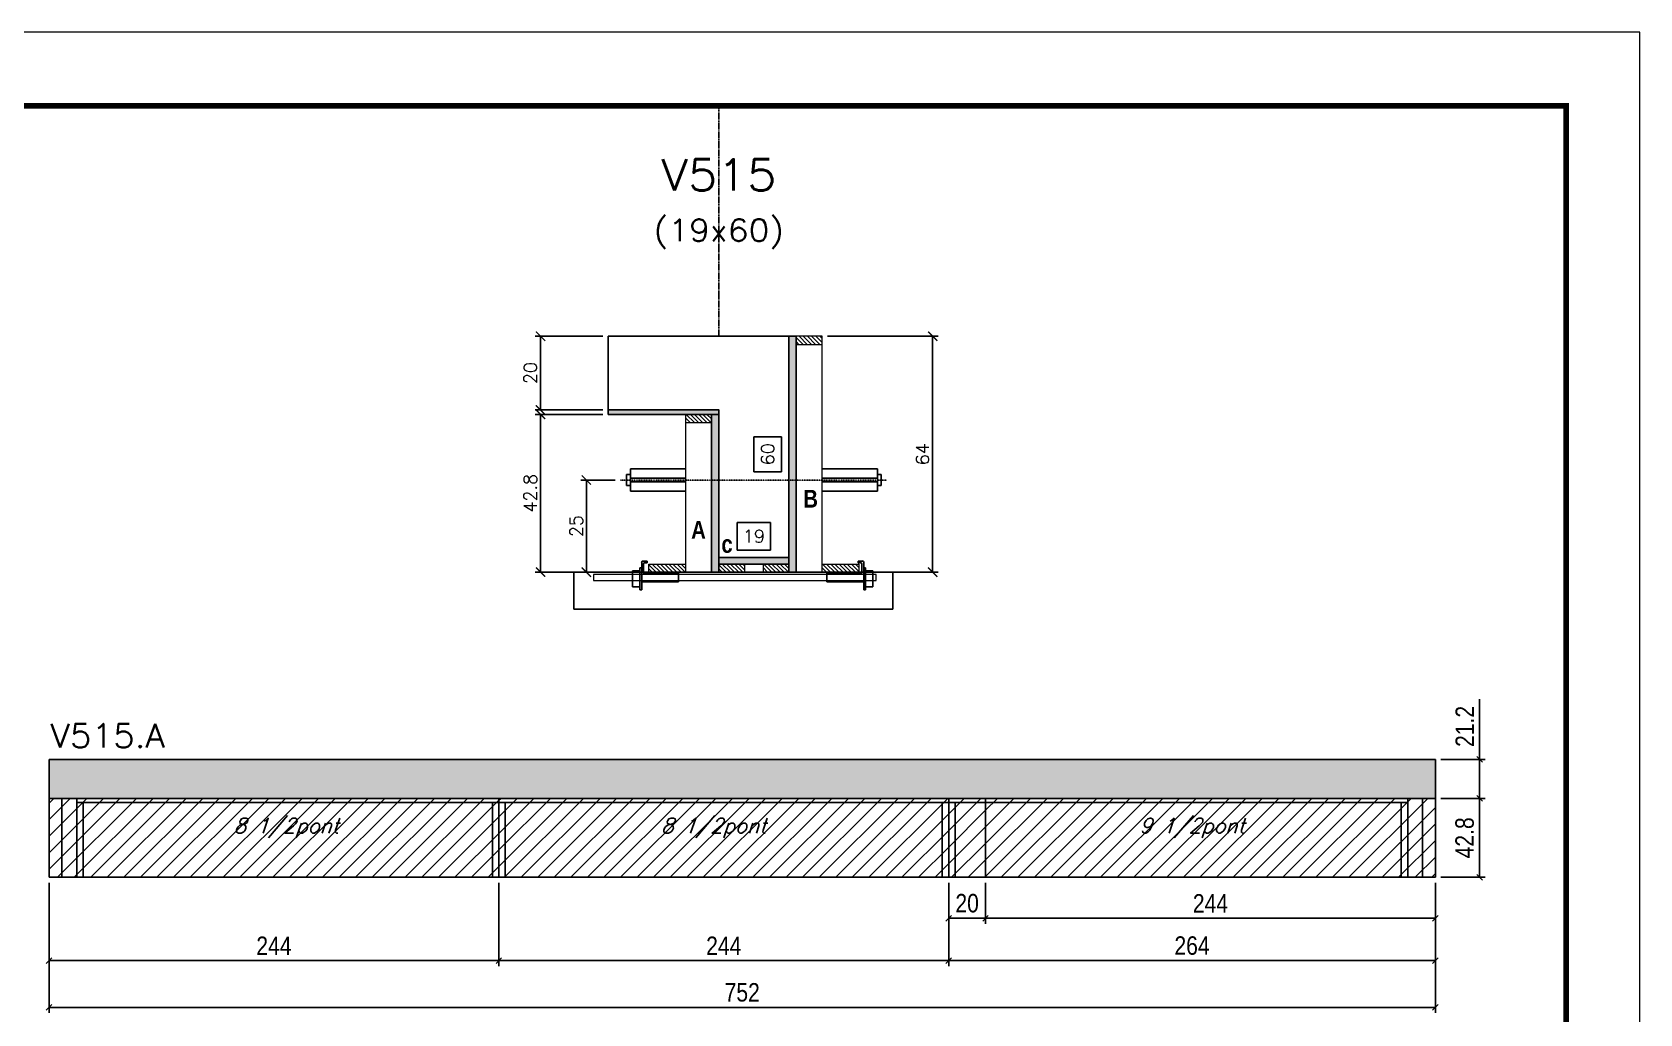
# Model space of a CAD drawing. Extents: x -21493 to -15213, y -12134 to 11887.
# Drawn here: x -19282 to -18410, y 5612 to 6144 of the extents above; entities that cross this region are included whole.
import ezdxf
from ezdxf.enums import TextEntityAlignment as Align

# ---------------------------------------------------------------- set-up
doc = ezdxf.new("R2010")
doc.units = 0
doc.linetypes.add('DASHED', pattern=[0.75, 0.5, -0.25])
doc.linetypes.add('HIDDEN', pattern=[0.375, 0.25, -0.125])
for name, color, linetype in [('barrote', 251, 'Continuous'), ('COTA', 241, 'Continuous'), ('Cota Seção (2x)', 4, 'Continuous'), ('detalhes', 4, 'Continuous'), ('Painéis', 200, 'Continuous'), ('presilha', 1, 'Continuous'), ('Reaproveitamento', 251, 'Continuous'), ('SARR_2.2x7', 40, 'Continuous'), ('SARR_3.5x7', 81, 'Continuous'), ('TENSOR', 3, 'Continuous'), ('texto', 7, 'Continuous'), ('Texto de Titulo', 7, 'Continuous'), ('Texto Qtd Sarr', 242, 'Continuous')]:
    doc.layers.add(name, color=color, linetype=linetype)
for name, color, linetype, lineweight in [('CONCRETO', 251, 'Continuous', 25), ('Folhas', 255, 'Continuous', 9), ('Hachura', 251, 'Continuous', 9), ('Madeira', 126, 'Continuous', 18), ('SARRAFO DE PRESSAO', 251, 'DASHED', 9), ('SCO-___-LAJ', 2, 'Continuous', 0), ('Texto Seção', 7, 'Continuous', 15)]:
    doc.layers.add(name, color=color, linetype=linetype, lineweight=lineweight)
doc.styles.add('COTA TECNICA', font='techl___.ttf', dxfattribs={"height": 10})
doc.styles.add('REGUA-120', font='ROMANS.shx', dxfattribs={"height": 15})
doc.styles.add('Romans', font='romans.shx')
doc.styles.add('TECNICA', font='techb___.ttf', dxfattribs={"height": 10})
doc.dimstyles.new('Cota Seção (2x)', dxfattribs={"dimtxt": 7, "dimasz": 5, "dimexe": 3, "dimexo": 3, "dimgap": 2, "dimtad": 3, "dimdec": 1, "dimlfac": 0.5, "dimzin": 12, "dimdsep": 46, "dimtxsty": 'Romans', "dimblk": 'ARCHTICK', "dimcen": 0, "dimclrd": 4, "dimclre": 4, "dimclrt": 1, "dimadec": 1, "dimazin": 3, "dimtfac": 1, "dimtdec": 1, "dimtmove": 0, "dimatfit": 3, "dimldrblk": 'OBLIQUE', "dimfxl": 1, "dimtolj": 1, "dimtzin": 12, "dimarcsym": 0})
doc.dimstyles.new('Cota Seção interna', dxfattribs={"dimtxt": 7, "dimasz": 6, "dimexe": 0.18, "dimexo": 2, "dimgap": -4, "dimtad": 3, "dimdec": 1, "dimlfac": 0.5, "dimzin": 12, "dimdsep": 46, "dimtxsty": 'Romans', "dimblk": 'ARCHTICK', "dimcen": 0.09, "dimse1": 1, "dimse2": 1, "dimsd1": 1, "dimsd2": 1, "dimclrd": 180, "dimclre": 5, "dimclrt": 1, "dimadec": 0, "dimazin": 3, "dimtfac": 1, "dimtdec": 1, "dimtofl": 0, "dimtmove": 0, "dimatfit": 3, "dimldrblk": 'ARCHTICK', "dimfxl": 1, "dimtolj": 1, "dimtzin": 0, "dimarcsym": 0})
doc.dimstyles.new('PAINEL', dxfattribs={"dimtxt": 10, "dimasz": 3, "dimexe": 3, "dimexo": 3, "dimgap": 3, "dimtad": 1, "dimdec": 1, "dimzin": 12, "dimdsep": 46, "dimtxsty": 'COTA TECNICA', "dimblk1": 'OBLIQUE', "dimblk2": 'OBLIQUE', "dimsah": 1, "dimcen": 0.9, "dimclrd": 4, "dimclre": 4, "dimclrt": 240, "dimadec": 1, "dimazin": 3, "dimtfac": 1, "dimtdec": 1, "dimtmove": 0, "dimatfit": 3, "dimfxl": 1, "dimtolj": 1, "dimtzin": 12, "dimarcsym": 0})
pattern_1 = [(45, (-161732.8605, -27192.8424), (-4.49012806, 4.49012806), [])]

# ---------------------------------------------------------------- blocks, each defined once
blk = doc.blocks.new('_Oblique')
at = {"color": 0, "linetype": 'ByBlock', "lineweight": -2}
blk.add_line((-0.5, -0.5), (0.5, 0.5), dxfattribs=at)
blk = doc.blocks.new('*D126')
at = {"layer": 'COTA', "color": 4, "linetype": 'ByBlock', "lineweight": -2, "transparency": 16777216}
for p, q in [((-19272.81, 5682.79), (-19272.81, 5637.57)), ((-19028.81, 5682.79), (-19028.81, 5637.57)), ((-19272.81, 5640.57), (-19028.81, 5640.57))]:
    blk.add_line(p, q, dxfattribs=at)
at = {"layer": 'Defpoints', "color": 0, "linetype": 'ByBlock', "transparency": 16777216}
for p in [(-19272.81, 5685.79), (-19028.81, 5685.79), (-19028.81, 5640.57)]:
    blk.add_point(p, dxfattribs=at)
at = {"layer": 'COTA', "color": 4, "linetype": 'ByBlock', "lineweight": -2, "transparency": 16777216, "xscale": 3, "yscale": 3, "zscale": 3, "rotation": 180}
blk.add_blockref('_Oblique', (-19272.81, 5640.57), dxfattribs=at)
at = {"layer": 'COTA', "color": 4, "linetype": 'ByBlock', "lineweight": -2, "transparency": 16777216, "xscale": 3, "yscale": 3, "zscale": 3}
blk.add_blockref('_Oblique', (-19028.81, 5640.57), dxfattribs=at)
at = {"layer": 'COTA', "color": 240, "linetype": 'ByBlock', "transparency": 16777216, "insert": (-19150.81, 5648.64), "char_height": 10, "attachment_point": 5, "style": 'COTA TECNICA'}
blk.add_mtext('\\A1;244', dxfattribs=at)
blk = doc.blocks.new('*D127')
at = {"layer": 'COTA', "color": 4, "linetype": 'ByBlock', "lineweight": -2, "transparency": 16777216}
for p, q in [((-19028.81, 5682.79), (-19028.81, 5637.57)), ((-18784.81, 5682.79), (-18784.81, 5637.57)), ((-19028.81, 5640.57), (-18784.81, 5640.57))]:
    blk.add_line(p, q, dxfattribs=at)
at = {"layer": 'Defpoints', "color": 0, "linetype": 'ByBlock', "transparency": 16777216}
for p in [(-19028.81, 5685.79), (-18784.81, 5685.79), (-18784.81, 5640.57)]:
    blk.add_point(p, dxfattribs=at)
at = {"layer": 'COTA', "color": 4, "linetype": 'ByBlock', "lineweight": -2, "transparency": 16777216, "xscale": 3, "yscale": 3, "zscale": 3, "rotation": 180}
blk.add_blockref('_Oblique', (-19028.81, 5640.57), dxfattribs=at)
at = {"layer": 'COTA', "color": 4, "linetype": 'ByBlock', "lineweight": -2, "transparency": 16777216, "xscale": 3, "yscale": 3, "zscale": 3}
blk.add_blockref('_Oblique', (-18784.81, 5640.57), dxfattribs=at)
at = {"layer": 'COTA', "color": 240, "linetype": 'ByBlock', "transparency": 16777216, "insert": (-18906.81, 5648.64), "char_height": 10, "attachment_point": 5, "style": 'COTA TECNICA'}
blk.add_mtext('\\A1;244', dxfattribs=at)
blk = doc.blocks.new('*D128')
at = {"layer": 'COTA', "color": 4, "linetype": 'ByBlock', "lineweight": -2, "transparency": 16777216}
for p, q in [((-18784.81, 5682.79), (-18784.81, 5637.57)), ((-18520.81, 5682.79), (-18520.81, 5637.57)), ((-18520.81, 5640.57), (-18784.81, 5640.57))]:
    blk.add_line(p, q, dxfattribs=at)
at = {"layer": 'Defpoints', "color": 0, "linetype": 'ByBlock', "transparency": 16777216}
for p in [(-18784.81, 5685.79), (-18520.81, 5685.79), (-18784.81, 5640.57)]:
    blk.add_point(p, dxfattribs=at)
at = {"layer": 'COTA', "color": 4, "linetype": 'ByBlock', "lineweight": -2, "transparency": 16777216, "xscale": 3, "yscale": 3, "zscale": 3, "rotation": 180}
blk.add_blockref('_Oblique', (-18784.81, 5640.57), dxfattribs=at)
at = {"layer": 'COTA', "color": 4, "linetype": 'ByBlock', "lineweight": -2, "transparency": 16777216, "xscale": 3, "yscale": 3, "zscale": 3}
blk.add_blockref('_Oblique', (-18520.81, 5640.57), dxfattribs=at)
at = {"layer": 'COTA', "color": 240, "linetype": 'ByBlock', "transparency": 16777216, "insert": (-18652.81, 5648.67), "char_height": 10, "attachment_point": 5, "style": 'COTA TECNICA'}
blk.add_mtext('\\A1;264', dxfattribs=at)
blk = doc.blocks.new('*D129')
at = {"layer": 'COTA', "color": 4, "linetype": 'ByBlock', "lineweight": -2, "transparency": 16777216}
for p, q in [((-18764.81, 5682.79), (-18764.81, 5660.57)), ((-18520.81, 5682.79), (-18520.81, 5660.57)), ((-18520.81, 5663.57), (-18764.81, 5663.57))]:
    blk.add_line(p, q, dxfattribs=at)
at = {"layer": 'Defpoints', "color": 0, "linetype": 'ByBlock', "transparency": 16777216}
for p in [(-18764.81, 5685.79), (-18520.81, 5685.79), (-18764.81, 5663.57)]:
    blk.add_point(p, dxfattribs=at)
at = {"layer": 'COTA', "color": 4, "linetype": 'ByBlock', "lineweight": -2, "transparency": 16777216, "xscale": 3, "yscale": 3, "zscale": 3, "rotation": 180}
blk.add_blockref('_Oblique', (-18764.81, 5663.57), dxfattribs=at)
at = {"layer": 'COTA', "color": 4, "linetype": 'ByBlock', "lineweight": -2, "transparency": 16777216, "xscale": 3, "yscale": 3, "zscale": 3}
blk.add_blockref('_Oblique', (-18520.81, 5663.57), dxfattribs=at)
at = {"layer": 'COTA', "color": 240, "linetype": 'ByBlock', "transparency": 16777216, "insert": (-18642.81, 5671.65), "char_height": 10, "attachment_point": 5, "style": 'COTA TECNICA'}
blk.add_mtext('\\A1;244', dxfattribs=at)
blk = doc.blocks.new('*D130')
at = {"layer": 'COTA', "color": 4, "linetype": 'ByBlock', "lineweight": -2, "transparency": 16777216}
for p, q in [((-18784.81, 5682.79), (-18784.81, 5660.57)), ((-18764.81, 5682.79), (-18764.81, 5660.57)), ((-18764.81, 5663.57), (-18784.81, 5663.57))]:
    blk.add_line(p, q, dxfattribs=at)
at = {"layer": 'Defpoints', "color": 0, "linetype": 'ByBlock', "transparency": 16777216}
for p in [(-18784.81, 5685.79), (-18764.81, 5685.79), (-18784.81, 5663.57)]:
    blk.add_point(p, dxfattribs=at)
at = {"layer": 'COTA', "color": 4, "linetype": 'ByBlock', "lineweight": -2, "transparency": 16777216, "xscale": 3, "yscale": 3, "zscale": 3, "rotation": 180}
blk.add_blockref('_Oblique', (-18784.81, 5663.57), dxfattribs=at)
at = {"layer": 'COTA', "color": 4, "linetype": 'ByBlock', "lineweight": -2, "transparency": 16777216, "xscale": 3, "yscale": 3, "zscale": 3}
blk.add_blockref('_Oblique', (-18764.81, 5663.57), dxfattribs=at)
at = {"layer": 'COTA', "color": 240, "linetype": 'ByBlock', "transparency": 16777216, "insert": (-18774.81, 5671.68), "char_height": 10, "attachment_point": 5, "style": 'COTA TECNICA'}
blk.add_mtext('\\A1;20', dxfattribs=at)
blk = doc.blocks.new('*D141')
at = {"layer": 'COTA', "color": 4, "linetype": 'ByBlock', "lineweight": -2, "transparency": 16777216}
for p, q in [((-18496.82, 5749.79), (-18496.82, 5782.52)), ((-18517.81, 5749.79), (-18493.82, 5749.79)), ((-18496.82, 5728.59), (-18496.82, 5749.79)), ((-18517.81, 5728.59), (-18493.82, 5728.59))]:
    blk.add_line(p, q, dxfattribs=at)
at = {"layer": 'Defpoints', "color": 0, "linetype": 'ByBlock', "transparency": 16777216}
for p in [(-18520.81, 5749.79), (-18520.81, 5728.59), (-18496.82, 5728.59)]:
    blk.add_point(p, dxfattribs=at)
at = {"layer": 'COTA', "color": 4, "linetype": 'ByBlock', "lineweight": -2, "transparency": 16777216, "xscale": 3, "yscale": 3, "zscale": 3}
for p, rotation in [((-18496.82, 5749.79), 90), ((-18496.82, 5728.59), 270)]:
    blk.add_blockref('_Oblique', p, dxfattribs=dict(at, rotation=rotation))
at = {"layer": 'COTA', "color": 240, "linetype": 'ByBlock', "transparency": 16777216, "insert": (-18504.88, 5767.66), "char_height": 10, "attachment_point": 5, "rotation": 90, "style": 'COTA TECNICA'}
blk.add_mtext('\\A1;21.2', dxfattribs=at)
blk = doc.blocks.new('*D142')
at = {"layer": 'COTA', "color": 4, "linetype": 'ByBlock', "lineweight": -2, "transparency": 16777216}
for p, q in [((-18517.81, 5728.59), (-18493.82, 5728.59)), ((-18496.82, 5728.59), (-18496.82, 5685.79)), ((-18517.81, 5685.79), (-18493.82, 5685.79))]:
    blk.add_line(p, q, dxfattribs=at)
at = {"layer": 'Defpoints', "color": 0, "linetype": 'ByBlock', "transparency": 16777216}
for p in [(-18520.81, 5728.59), (-18520.81, 5685.79), (-18496.82, 5685.79)]:
    blk.add_point(p, dxfattribs=at)
at = {"layer": 'COTA', "color": 4, "linetype": 'ByBlock', "lineweight": -2, "transparency": 16777216, "xscale": 3, "yscale": 3, "zscale": 3}
for p, rotation in [((-18496.82, 5728.59), 90), ((-18496.82, 5685.79), 270)]:
    blk.add_blockref('_Oblique', p, dxfattribs=dict(at, rotation=rotation))
at = {"layer": 'COTA', "color": 240, "linetype": 'ByBlock', "transparency": 16777216, "insert": (-18504.92, 5707.19), "char_height": 10, "attachment_point": 5, "rotation": 90, "style": 'COTA TECNICA'}
blk.add_mtext('\\A1;42.8', dxfattribs=at)
blk = doc.blocks.new('titulo1')
at = {"layer": 'Defpoints', "color": 252, "linetype": 'HIDDEN', "ltscale": 2}
blk.add_line((0, 0), (0, 125), dxfattribs=at)
at = {"layer": 'Defpoints', "style": 'Romans', "oblique": 15}
blk.add_attdef('FOLHA', text='', height=10, dxfattribs=at).set_placement((0, 15.58), align=Align.MIDDLE_CENTER)
at = {"layer": 'Texto Qtd Sarr', "color": 3, "style": 'Romans', "oblique": 15}
for tag, height, p in [('TITULO', 17, (0, 71.45)), ('SEÇÃO', 12, (0, 41.55))]:
    blk.add_attdef(tag, text='', height=height, dxfattribs=at).set_placement(p, align=Align.MIDDLE_CENTER)
blk = doc.blocks.new('_ArchTick')
at = {"color": 0, "linetype": 'ByBlock', "const_width": 0.15}
blk.add_lwpolyline([(-0.5, -0.5), (0.5, 0.5)], dxfattribs=at)
blk = doc.blocks.new('*D165')
at = {"layer": 'COTA', "color": 4, "lineweight": -2, "transparency": 16777216}
for p, q in [((-18972.48, 5936.96), (-19009.19, 5936.96)), ((-19006.19, 5851.36), (-19006.19, 5936.96)), ((-18954.88, 5851.36), (-19009.19, 5851.36))]:
    blk.add_line(p, q, dxfattribs=at)
at = {"layer": 'Defpoints', "color": 0, "transparency": 16777216}
for p in [(-19006.19, 5936.96), (-18969.48, 5936.96), (-18951.88, 5851.36)]:
    blk.add_point(p, dxfattribs=at)
at = {"layer": 'COTA', "color": 4, "lineweight": -2, "transparency": 16777216, "xscale": 5, "yscale": 5, "zscale": 5}
for p, rotation in [((-19006.19, 5936.96), 90), ((-19006.19, 5851.36), 270)]:
    blk.add_blockref('_ArchTick', p, dxfattribs=dict(at, rotation=rotation))
at = {"layer": 'COTA', "color": 1, "transparency": 16777216, "insert": (-19011.69, 5894.16), "char_height": 7, "attachment_point": 5, "rotation": 90, "style": 'Romans'}
blk.add_mtext('\\A1;42.8', dxfattribs=at)
blk = doc.blocks.new('*D166')
at = {"layer": 'COTA', "color": 4, "lineweight": -2, "transparency": 16777216}
for p, q in [((-18972.48, 5979.36), (-19009.19, 5979.36)), ((-19006.19, 5939.36), (-19006.19, 5979.36)), ((-18972.48, 5939.36), (-19009.19, 5939.36))]:
    blk.add_line(p, q, dxfattribs=at)
at = {"layer": 'Defpoints', "color": 0, "transparency": 16777216}
for p in [(-19006.19, 5979.36), (-18969.48, 5979.36), (-18969.48, 5939.36)]:
    blk.add_point(p, dxfattribs=at)
at = {"layer": 'COTA', "color": 4, "lineweight": -2, "transparency": 16777216, "xscale": 5, "yscale": 5, "zscale": 5}
for p, rotation in [((-19006.19, 5979.36), 90), ((-19006.19, 5939.36), 270)]:
    blk.add_blockref('_ArchTick', p, dxfattribs=dict(at, rotation=rotation))
at = {"layer": 'COTA', "color": 1, "transparency": 16777216, "insert": (-19011.69, 5959.36), "char_height": 7, "attachment_point": 5, "rotation": 90, "style": 'Romans'}
blk.add_mtext('\\A1;20', dxfattribs=at)
blk = doc.blocks.new('*D167')
at = {"layer": 'Cota Seção (2x)', "color": 180, "lineweight": -2, "transparency": 16777216}
for p, q in [((-18875.48, 5924.86), (-18890.48, 5924.86)), ((-18890.48, 5924.86), (-18890.48, 5905.86)), ((-18875.48, 5905.86), (-18875.48, 5924.86)), ((-18890.48, 5905.86), (-18875.48, 5905.86))]:
    blk.add_line(p, q, dxfattribs=at)
at = {"layer": 'Defpoints', "color": 0, "transparency": 16777216}
for p in [(-18909.48, 5979.36), (-18871.48, 5979.36), (-18909.48, 5859.36)]:
    blk.add_point(p, dxfattribs=at)
at = {"layer": 'Cota Seção (2x)', "color": 1, "transparency": 16777216, "insert": (-18882.98, 5915.36), "char_height": 7, "attachment_point": 5, "rotation": 90, "style": 'Romans'}
blk.add_mtext('\\A1;60', dxfattribs=at)
blk = doc.blocks.new('PRESILHA METÁLICA 1')
at = {"layer": 'presilha'}
for p, q in [((6, 15.5), (7.5, 15.5)), ((6, -2.5), (6, 15.5)), ((7.5, 10.6), (7.5, 19.9)), ((7.5, 15.5), (7.5, -2.5)), ((12, 21), (8.6, 21)), ((9, 11.6), (9, 18.9)), ((12, 19.5), (9.6, 19.5)), ((12, 21), (12, 19.5)), ((0, 13), (6, 13)), ((0, 13), (0, 0)), ((6, 0), (0, 0)), ((6, 13), (6, 0)), ((37.5, 4.1), (7.5, 4.1)), ((37.5, 11), (9.6, 11)), ((37.5, 11), (37.5, 4.1)), ((7.5, -2.5), (6, -2.5))]:
    blk.add_line(p, q, dxfattribs=at)
for centre, radius, start, end in [((8.6, 19.9), 1.14, 90, 180), ((9.6, 18.9), 0.57, 90, 180), ((9.6, 11.6), 0.57, 180, 270)]:
    blk.add_arc(centre, radius, start, end, dxfattribs=at)
blk = doc.blocks.new('*D168')
at = {"layer": 'Cota Seção (2x)', "color": 180, "lineweight": -2, "transparency": 16777216}
for p, q in [((-18881.48, 5878.36), (-18899.48, 5878.36)), ((-18899.48, 5878.36), (-18899.48, 5863.36)), ((-18881.48, 5863.36), (-18881.48, 5878.36)), ((-18899.48, 5863.36), (-18881.48, 5863.36))]:
    blk.add_line(p, q, dxfattribs=at)
at = {"layer": 'Defpoints', "color": 0, "transparency": 16777216}
for p in [(-18909.48, 5859.36), (-18909.48, 5851.36), (-18871.48, 5851.36)]:
    blk.add_point(p, dxfattribs=at)
at = {"layer": 'Cota Seção (2x)', "color": 1, "transparency": 16777216, "insert": (-18890.48, 5870.86), "char_height": 7, "attachment_point": 5, "style": 'Romans'}
blk.add_mtext('\\A1;19', dxfattribs=at)
blk = doc.blocks.new('*D169')
at = {"layer": 'COTA', "color": 4, "lineweight": -2, "transparency": 16777216}
for p, q in [((-18850.48, 5979.36), (-18790.5, 5979.36)), ((-18793.5, 5979.36), (-18793.5, 5851.36)), ((-18850.48, 5851.36), (-18790.5, 5851.36))]:
    blk.add_line(p, q, dxfattribs=at)
at = {"layer": 'Defpoints', "color": 0, "transparency": 16777216}
for p in [(-18853.48, 5979.36), (-18853.48, 5851.36), (-18793.5, 5851.36)]:
    blk.add_point(p, dxfattribs=at)
at = {"layer": 'COTA', "color": 4, "lineweight": -2, "transparency": 16777216, "xscale": 5, "yscale": 5, "zscale": 5}
for p, rotation in [((-18793.5, 5979.36), 90), ((-18793.5, 5851.36), 270)]:
    blk.add_blockref('_ArchTick', p, dxfattribs=dict(at, rotation=rotation))
at = {"layer": 'COTA', "color": 1, "transparency": 16777216, "insert": (-18799, 5915.36), "char_height": 7, "attachment_point": 5, "rotation": 90, "style": 'Romans'}
blk.add_mtext('\\A1;64', dxfattribs=at)
blk = doc.blocks.new('*D170')
at = {"layer": 'COTA', "color": 4, "lineweight": -2, "transparency": 16777216}
for p, q in [((-18965.78, 5901.33), (-18984.33, 5901.33)), ((-18981.33, 5901.33), (-18981.33, 5851.36)), ((-18965.78, 5851.36), (-18984.33, 5851.36))]:
    blk.add_line(p, q, dxfattribs=at)
at = {"layer": 'Defpoints', "color": 0, "transparency": 16777216}
for p in [(-18962.78, 5901.33), (-18981.33, 5851.36), (-18962.78, 5851.36)]:
    blk.add_point(p, dxfattribs=at)
at = {"layer": 'COTA', "color": 4, "lineweight": -2, "transparency": 16777216, "xscale": 5, "yscale": 5, "zscale": 5}
for p, rotation in [((-18981.33, 5901.33), 90), ((-18981.33, 5851.36), 270)]:
    blk.add_blockref('_ArchTick', p, dxfattribs=dict(at, rotation=rotation))
at = {"layer": 'COTA', "color": 1, "transparency": 16777216, "insert": (-18986.83, 5876.34), "char_height": 7, "attachment_point": 5, "rotation": 90, "style": 'Romans'}
blk.add_mtext('\\A1;25', dxfattribs=at)
blk = doc.blocks.new('*D810')
at = {"layer": 'COTA', "color": 4, "lineweight": -2, "ltscale": 25, "transparency": 16777216}
for p, q in [((-19272.81, 5682.79), (-19272.81, 5612.2)), ((-18520.81, 5682.79), (-18520.81, 5612.2)), ((-18520.81, 5615.2), (-19272.81, 5615.2))]:
    blk.add_line(p, q, dxfattribs=at)
at = {"layer": 'Defpoints', "color": 0, "ltscale": 25, "transparency": 16777216}
for p in [(-19272.81, 5685.79), (-18520.81, 5685.79), (-19272.81, 5615.2)]:
    blk.add_point(p, dxfattribs=at)
at = {"layer": 'COTA', "color": 4, "lineweight": -2, "ltscale": 25, "transparency": 16777216, "xscale": 3, "yscale": 3, "zscale": 3, "rotation": 180}
blk.add_blockref('_Oblique', (-19272.81, 5615.2), dxfattribs=at)
at = {"layer": 'COTA', "color": 4, "lineweight": -2, "ltscale": 25, "transparency": 16777216, "xscale": 3, "yscale": 3, "zscale": 3}
blk.add_blockref('_Oblique', (-18520.81, 5615.2), dxfattribs=at)
at = {"layer": 'COTA', "color": 240, "ltscale": 25, "transparency": 16777216, "insert": (-18896.81, 5623.31), "char_height": 10, "attachment_point": 5, "style": 'COTA TECNICA'}
blk.add_mtext('\\A1;752', dxfattribs=at)
blk = doc.blocks.new('9999999999')
at = {"layer": 'Folhas'}
blk.add_lwpolyline([(98138.98, 34190.21), (99623.98, 34190.21), (99623.98, 35240.21), (98138.98, 35240.21)], close=True, dxfattribs=at)
at = {"layer": 'Folhas', "color": 30, "const_width": 3}
blk.add_lwpolyline([(98213.98, 34230.21), (99583.98, 34230.21), (99583.98, 35200.21), (98213.98, 35200.21)], close=True, dxfattribs=at)

msp = doc.modelspace()

# ---------------------------------------------------------------- hatches: boundary and pattern name
at = {"layer": 'COTA', "linetype": 'ByBlock'}
h = msp.add_hatch(dxfattribs=at)
h.set_pattern_fill('AR-CONC', color=256, scale=0.03)
h.set_pattern_definition([(50, (-161732.8605, -27192.8424), (5.46554007, -0.47817257), [0.5715, -6.2865]), (355, (-161732.8605, -27192.8424), (-1.05730264, 5.73170536), [0.4572, -5.02921753]), (100.4514447, (-161732.405, -27192.8823), (4.40823741, 5.25353256), [0.48570026, -5.34270734]), (46.1842, (-161732.8605, -27191.3184), (8.13237123, -1.26126984), [0.85725, -9.42975]), (96.6355576, (-161732.183, -27191.4235), (7.12212402, 7.42278374), [0.7285507, -8.01406824]), (351.184151, (-161732.8605, -27191.3184), (7.122124, 7.42278374), [0.685799, -7.54379196]), (21, (-161732.0985, -27191.6994), (4.54843174, -3.06795595), [0.5715, -6.2865]), (326, (-161732.0985, -27191.6994), (1.85406085, 5.52563898), [0.4572, -5.0292]), (71.451445, (-161731.7195, -27191.955), (6.40249258, 2.45768307), [0.48570026, -5.34269813]), (37.5, (-161732.8605, -27192.8424), (0.092658098, 2.536651166), [0, -4.96824, 0, -5.1054, 0, -5.04825]), (7.5, (-161732.8605, -27192.8424), (2.004589875, 3.005417245), [0, -2.91084, 0, -4.85394, 0, -1.92405]), (327.5, (-161734.5597, -27192.8424), (4.067717855, -0.17186232), [0, -1.905, 0, -5.9436, 0, -7.8867]), (317.5, (-161735.3217, -27192.8424), (4.44387544, 0.76279473), [0, -2.4765, 0, -3.94716, 0, -5.6007])])
h.paths.add_polyline_path([(-19272.81, 5749.79), (-19272.81, 5728.59), (-18520.81, 5728.59), (-18520.81, 5749.79)])
at = {"layer": 'Hachura'}
h = msp.add_hatch(color=256, dxfattribs=at)
h.dxf.hatch_style = 1
h.paths.add_polyline_path([(-18871.48, 5979.36), (-18867.48, 5979.36), (-18867.48, 5851.36), (-18871.48, 5851.36)])
h = msp.add_hatch(dxfattribs=at)
h.set_pattern_fill('ANSI31', color=256, scale=0.5, angle=270, style=0)
h.set_pattern_definition([(315, (3940.3451, -2328.2851), (1.12253202, 1.12253202), [])])
h.paths.add_polyline_path([(-18853.48, 5974.96), (-18853.48, 5979.36), (-18867.48, 5979.36), (-18867.48, 5974.96)])
h = msp.add_hatch(color=256, dxfattribs=at)
h.dxf.hatch_style = 1
h.paths.add_polyline_path([(-18909.48, 5936.96), (-18909.48, 5939.36), (-18969.48, 5939.36), (-18969.48, 5936.96)])
h = msp.add_hatch(dxfattribs=at)
h.set_pattern_fill('ANSI31', color=256, scale=0.5, angle=270, style=0)
h.set_pattern_definition([(315, (4000.3451, -2370.6851), (1.12253202, 1.12253202), [])])
h.paths.add_polyline_path([(-18913.48, 5932.56), (-18913.48, 5936.96), (-18927.48, 5936.96), (-18927.48, 5932.56)])
h = msp.add_hatch(color=256, dxfattribs=at)
h.dxf.hatch_style = 1
h.paths.add_polyline_path([(-18913.48, 5936.96), (-18909.48, 5936.96), (-18909.48, 5851.36), (-18913.48, 5851.36)])
h = msp.add_hatch(dxfattribs=at)
h.set_pattern_fill('ANSI31', color=256, scale=0.5, angle=270, style=0)
h.set_pattern_definition([(315, (4000.3451, -2378.2851), (1.12253202, 1.12253202), [])])
h.paths.add_polyline_path([(-18947.48, 5851.36), (-18947.48, 5855.76), (-18927.48, 5855.76), (-18927.48, 5851.36)])
h = msp.add_hatch(color=256, dxfattribs=at)
h.dxf.hatch_style = 1
h.paths.add_polyline_path([(-18871.48, 5855.76), (-18871.48, 5859.36), (-18909.48, 5859.36), (-18909.48, 5855.76)])
h = msp.add_hatch(dxfattribs=at)
h.set_pattern_fill('ANSI31', color=256, scale=0.5, angle=270, style=0)
h.set_pattern_definition([(315, (4009.1451, -2378.2851), (1.12253202, 1.12253202), [])])
h.paths.add_polyline_path([(-18909.48, 5851.36), (-18909.48, 5855.76), (-18895.48, 5855.76), (-18895.48, 5851.36)])
h = msp.add_hatch(dxfattribs=at)
h.set_pattern_fill('ANSI31', color=256, scale=0.5, angle=270, style=0)
h.set_pattern_definition([(315, (4009.1472, -2378.2851), (1.12253202, 1.12253202), [])])
h.paths.add_polyline_path([(-18871.48, 5851.36), (-18871.48, 5855.76), (-18885.48, 5855.76), (-18885.48, 5851.36)])
h = msp.add_hatch(dxfattribs=at)
h.set_pattern_fill('ANSI31', color=256, scale=0.5, angle=270, style=0)
h.set_pattern_definition([(315, (3906.3451, -2378.2851), (1.12253202, 1.12253202), [])])
h.paths.add_polyline_path([(-18853.48, 5851.36), (-18853.48, 5855.76), (-18833.48, 5855.76), (-18833.48, 5851.36)])
at = {"layer": 'Reaproveitamento', "linetype": 'ByBlock'}
h = msp.add_hatch(dxfattribs=at)
h.set_pattern_fill('ANSI31', color=256, scale=2)
h.set_pattern_definition(pattern_1)
h.paths.add_polyline_path([(-19272.81, 5728.59), (-19272.81, 5685.79), (-19028.81, 5685.79), (-19028.81, 5728.59)])
h = msp.add_hatch(dxfattribs=at)
h.set_pattern_fill('ANSI31', color=256, scale=2)
h.set_pattern_definition(pattern_1)
h.paths.add_polyline_path([(-18784.81, 5685.79), (-18784.81, 5728.59), (-19028.81, 5728.59), (-19028.81, 5685.79)])
h = msp.add_hatch(dxfattribs=at)
h.set_pattern_fill('ANSI31', color=256, scale=2)
h.set_pattern_definition(pattern_1)
h.paths.add_polyline_path([(-18764.81, 5728.59), (-18784.81, 5728.59), (-18784.81, 5685.79), (-18764.81, 5685.79)])
h = msp.add_hatch(dxfattribs=at)
h.set_pattern_fill('ANSI31', color=256, scale=2)
h.set_pattern_definition(pattern_1)
h.paths.add_polyline_path([(-18520.81, 5685.79), (-18520.81, 5728.59), (-18764.81, 5728.59), (-18764.81, 5685.79)])

# ---------------------------------------------------------------- linework, layer by layer
at = {"ltscale": 3}
for p, q in [((-18959.48, 5904.33), (-18959.48, 5898.33)), ((-18959.48, 5904.33), (-18957.48, 5904.33)), ((-18957.48, 5907.33), (-18957.48, 5895.33)), ((-18957.48, 5907.33), (-18927.48, 5907.33)), ((-18823.48, 5907.33), (-18853.48, 5907.33)), ((-18823.48, 5907.33), (-18823.48, 5895.33)), ((-18823.48, 5904.33), (-18821.48, 5904.33)), ((-18821.48, 5904.33), (-18821.48, 5898.33)), ((-18957.48, 5898.33), (-18959.48, 5898.33)), ((-18927.48, 5902.33), (-18957.48, 5902.33)), ((-18927.48, 5900.33), (-18957.48, 5900.33)), ((-18957.48, 5895.33), (-18927.48, 5895.33)), ((-18853.48, 5902.33), (-18823.48, 5902.33)), ((-18853.48, 5900.33), (-18823.48, 5900.33)), ((-18823.48, 5895.33), (-18853.48, 5895.33)), ((-18823.48, 5898.33), (-18821.48, 5898.33))]:
    msp.add_line(p, q, dxfattribs=at)
at = {"layer": 'barrote'}
msp.add_lwpolyline([(-18815.11, 5831.36), (-18988.08, 5831.36), (-18988.08, 5851.36), (-18815.11, 5851.36)], close=True, dxfattribs=at)
at = {"layer": 'CONCRETO'}
msp.add_lwpolyline([(-18909.48, 5939.36), (-18969.48, 5939.36), (-18969.48, 5979.36), (-18871.48, 5979.36), (-18871.48, 5855.76), (-18871.48, 5855.76), (-18871.48, 5859.36), (-18909.48, 5859.36)], close=True, dxfattribs=at)
at = {"layer": 'COTA', "linetype": 'ByBlock'}
for p, q in [((-19272.81, 5728.59), (-19272.81, 5749.79)), ((-19272.81, 5749.79), (-18520.81, 5749.79)), ((-18520.81, 5728.59), (-18520.81, 5749.79))]:
    msp.add_line(p, q, dxfattribs=at)
at = {"layer": 'Madeira'}
for points in [[(-18853.48, 5974.96), (-18853.48, 5979.36), (-18867.48, 5979.36), (-18867.48, 5974.96)], [(-18853.48, 5979.36), (-18867.48, 5979.36), (-18867.48, 5851.36), (-18853.48, 5851.36)], [(-18913.48, 5932.56), (-18913.48, 5936.96), (-18927.48, 5936.96), (-18927.48, 5932.56)], [(-18913.48, 5936.96), (-18927.48, 5936.96), (-18927.48, 5851.36), (-18913.48, 5851.36)], [(-18947.48, 5851.36), (-18947.48, 5855.76), (-18927.48, 5855.76), (-18927.48, 5851.36)], [(-18909.48, 5851.36), (-18909.48, 5855.76), (-18895.48, 5855.76), (-18895.48, 5851.36)], [(-18871.48, 5851.36), (-18871.48, 5855.76), (-18885.48, 5855.76), (-18885.48, 5851.36)], [(-18853.48, 5851.36), (-18853.48, 5855.76), (-18833.48, 5855.76), (-18833.48, 5851.36)]]:
    msp.add_lwpolyline(points, close=True, dxfattribs=at)
at = {"layer": 'Painéis', "linetype": 'ByBlock'}
for p, q in [((-19272.81, 5728.59), (-19272.81, 5685.79)), ((-18520.81, 5728.59), (-19272.81, 5728.59)), ((-19028.81, 5728.59), (-19028.81, 5685.79)), ((-18784.81, 5685.79), (-18784.81, 5728.59)), ((-18764.81, 5685.79), (-18764.81, 5728.59)), ((-18520.81, 5685.79), (-18520.81, 5728.59)), ((-19272.81, 5685.79), (-18520.81, 5685.79))]:
    msp.add_line(p, q, dxfattribs=at)
at = {"layer": 'Painéis'}
for points in [[(-18871.48, 5979.36), (-18867.48, 5979.36), (-18867.48, 5851.36), (-18871.48, 5851.36)], [(-18909.48, 5936.96), (-18909.48, 5939.36), (-18969.48, 5939.36), (-18969.48, 5936.96)], [(-18913.48, 5936.96), (-18909.48, 5936.96), (-18909.48, 5851.36), (-18913.48, 5851.36)], [(-18871.48, 5855.76), (-18871.48, 5859.36), (-18909.48, 5859.36), (-18909.48, 5855.76)]]:
    msp.add_lwpolyline(points, close=True, dxfattribs=at)
at = {"layer": 'SARR_2.2x7', "linetype": 'Continuous'}
for p, q in [((-19265.81, 5728.59), (-19265.81, 5685.79)), ((-19028.81, 5726.39), (-19257.81, 5726.39)), ((-18784.81, 5726.39), (-19028.81, 5726.39)), ((-18535.81, 5726.39), (-18784.81, 5726.39)), ((-18527.81, 5728.59), (-18527.81, 5685.79))]:
    msp.add_line(p, q, dxfattribs=at)
at = {"layer": 'SARR_3.5x7'}
for p, q in [((-19257.81, 5728.59), (-19257.81, 5685.79)), ((-19254.31, 5726.39), (-19254.31, 5685.79)), ((-19032.31, 5726.39), (-19032.31, 5685.79)), ((-19025.31, 5726.39), (-19025.31, 5685.79)), ((-18788.31, 5726.39), (-18788.31, 5685.79)), ((-18781.31, 5726.39), (-18781.31, 5685.79)), ((-18539.31, 5726.39), (-18539.31, 5685.79)), ((-18535.81, 5728.59), (-18535.81, 5685.79))]:
    msp.add_line(p, q, dxfattribs=at)
at = {"layer": 'SCO-___-LAJ', "color": 1}
msp.add_lwpolyline([(-18824.11, 5850.03), (-18977.42, 5850.03), (-18977.42, 5846.83), (-18824.11, 5846.83)], close=True, dxfattribs=at)
at = {"layer": 'TENSOR', "linetype": 'HIDDEN', "ltscale": 0.5}
msp.add_line((-18818.48, 5901.33), (-18962.78, 5901.33), dxfattribs=at)

# ---------------------------------------------------------------- block references
at = {"layer": 'presilha', "yscale": 0.6666666666666666, "zscale": 0.6666666666666666}
for p, xscale in [((-18956.34, 5843.39), 0.6666666666666666), ((-18825.9, 5843.39), -0.6666666666666666)]:
    msp.add_blockref('PRESILHA METÁLICA 1', p, dxfattribs=dict(at, xscale=xscale))
at = {"layer": 'SARRAFO DE PRESSAO', "color": 6, "linetype": 'ByBlock'}
msp.add_blockref('9999999999', (-118033.89, -29095.85), dxfattribs=at)
at = {"layer": 'Texto Seção'}
ref = msp.add_blockref('titulo1', (-18909.48, 5979.36), dxfattribs=at)
ref.add_attrib('TITULO', 'V515', dxfattribs={"layer": 'Texto de Titulo', "color": 7, "height": 17, "style": 'Romans', "width": 1.1}).set_placement((-18909.48, 6066.86), align=Align.MIDDLE_CENTER)
ref.add_attrib('SEÇÃO', '(19x60)', dxfattribs={"layer": 'Texto de Titulo', "color": 7, "height": 12, "style": 'Romans', "width": 1.1}).set_placement((-18909.48, 6036.86), align=Align.MIDDLE_CENTER)

# ---------------------------------------------------------------- texts
at = {"layer": 'detalhes', "style": 'TECNICA'}
for s, p in [('B', (-18863.65, 5886.39)), ('A', (-18924.48, 5869.55)), ('c', (-18908.1, 5861.85))]:
    msp.add_text(s, height=9.6, dxfattribs=at).set_placement(p)
at = {"layer": 'texto', "color": 2, "char_height": 8, "attachment_point": 5, "style": 'Romans'}
for s, insert in [('{\\Q19;\\C256;8 1/2pont}', (-19144.1, 5712.48)), ('{\\Q19;\\C256;8 1/2pont}', (-18912.28, 5712.48)), ('{\\Q19;\\C256;9 1/2pont}', (-18652.76, 5712.48))]:
    msp.add_mtext(s, dxfattribs=dict(at, insert=insert))
at = {"layer": 'Texto Seção', "style": 'REGUA-120', "width": 1.05}
msp.add_text('V515.A', height=13, dxfattribs=at).set_placement((-19271.96, 5756.14))

# ---------------------------------------------------------------- dimensions: what is measured, and where the dimension line sits
at = {"layer": 'COTA'}
for base, p1, p2, picture, middle in [((-19006.19, 5979.36), (-18969.48, 5939.36), (-18969.48, 5979.36), '*D166', (-19011.69, 5959.36)), ((-18793.5, 5851.36), (-18853.48, 5979.36), (-18853.48, 5851.36), '*D169', (-18799, 5915.36)), ((-19006.19, 5936.96), (-18951.88, 5851.36), (-18969.48, 5936.96), '*D165', (-19011.69, 5894.16)), ((-18981.33, 5851.36), (-18962.78, 5901.33), (-18962.78, 5851.36), '*D170', (-18986.83, 5876.34))]:
    dim = msp.add_linear_dim(base=base, p1=p1, p2=p2, angle=90, dimstyle='Cota Seção (2x)', dxfattribs=at)
    dim.commit()
    dim.dimension.update_dxf_attribs({"geometry": picture, "text_midpoint": middle})
at = {"layer": 'COTA', "linetype": 'ByBlock'}
dim = msp.add_linear_dim(base=(-18496.82, 5728.59), p1=(-18520.81, 5749.79), p2=(-18520.81, 5728.59), angle=90, dimstyle='PAINEL', dxfattribs=at)
dim.commit()
dim.dimension.update_dxf_attribs({"geometry": '*D141', "text_midpoint": (-18496.82, 5767.66), "dimtype": 160})
dim = msp.add_linear_dim(base=(-18496.82, 5685.79), p1=(-18520.81, 5728.59), p2=(-18520.81, 5685.79), angle=90, dimstyle='PAINEL', dxfattribs=at)
dim.commit()
dim.dimension.update_dxf_attribs({"geometry": '*D142', "text_midpoint": (-18504.92, 5707.19)})
for base, p1, p2, picture, middle in [((-19028.81, 5640.57), (-19272.81, 5685.79), (-19028.81, 5685.79), '*D126', (-19150.81, 5648.64)), ((-18784.81, 5640.57), (-19028.81, 5685.79), (-18784.81, 5685.79), '*D127', (-18906.81, 5648.64)), ((-18784.81, 5640.57), (-18520.81, 5685.79), (-18784.81, 5685.79), '*D128', (-18652.81, 5648.67)), ((-18764.81, 5663.57), (-18520.81, 5685.79), (-18764.81, 5685.79), '*D129', (-18642.81, 5671.65))]:
    dim = msp.add_linear_dim(base=base, p1=p1, p2=p2, dimstyle='PAINEL', dxfattribs=at)
    dim.commit()
    dim.dimension.update_dxf_attribs({"geometry": picture, "text_midpoint": middle})
at = {"layer": 'COTA', "ltscale": 25}
dim = msp.add_linear_dim(base=(-19272.81, 5615.2), p1=(-18520.81, 5685.79), p2=(-19272.81, 5685.79), dimstyle='PAINEL', dxfattribs=at)
dim.commit()
dim.dimension.update_dxf_attribs({"geometry": '*D810', "text_midpoint": (-18896.81, 5623.31)})
at = {"layer": 'COTA', "linetype": 'ByBlock'}
dim = msp.add_linear_dim(base=(-18784.81, 5663.57), p1=(-18764.81, 5685.79), p2=(-18784.81, 5685.79), dimstyle='PAINEL', dxfattribs=at)
dim.commit()
dim.dimension.update_dxf_attribs({"geometry": '*D130', "text_midpoint": (-18774.81, 5663.57), "dimtype": 160})
at = {"layer": 'Cota Seção (2x)'}
for base, p1, p2, angle, picture, middle in [((-18871.48, 5979.36), (-18909.48, 5859.36), (-18909.48, 5979.36), 90, '*D167', (-18871.48, 5915.36)), ((-18909.48, 5859.36), (-18871.48, 5851.36), (-18909.48, 5851.36), 180, '*D168', (-18890.48, 5859.36))]:
    dim = msp.add_linear_dim(base=base, p1=p1, p2=p2, angle=angle, dimstyle='Cota Seção interna', dxfattribs=at)
    dim.commit()
    dim.dimension.update_dxf_attribs({"geometry": picture, "text_midpoint": middle, "dimtype": 160})

doc.saveas('drawing.dxf')
